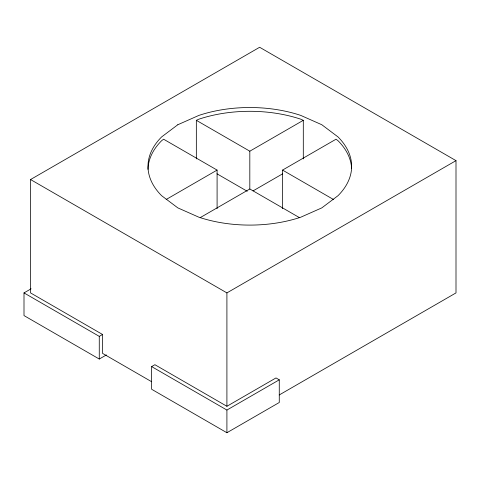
<?xml version="1.0" encoding="UTF-8"?>
<svg xmlns="http://www.w3.org/2000/svg" width="480" height="480" viewBox="0 0 480 480"><rect width="100%" height="100%" fill="white"/><g stroke="black" fill="none" stroke-linecap="round" stroke-linejoin="round"><path stroke-width="0.72" d="M151.674 381.738L102.546 353.37L102.546 334.476L30.546 292.908L30.546 179.538L259.638 47.268L456 160.638L456 292.908L279.24 394.962M166.188 199.476L217.092 170.088L217.092 208.686M196.338 158.916L196.338 120.318L249.816 151.194L303.3 120.318L303.3 158.916M106.386 354.936L99.27 359.04L24 315.582L24 292.908L31.11 288.798M200.202 217.626L249.816 188.982L299.436 217.626M282.546 208.686L282.546 170.088L336.03 139.212L337.998 140.694A101.826 58.788 0 0 1 351.612 168.636M253.038 190.902L282.678 173.79M24 292.908L99.27 336.366L102.546 334.476M30.546 179.538L226.908 292.902L456 160.638M151.638 366.594L154.908 364.71L226.908 406.278L276 377.934L279.27 379.824L279.27 402.498L226.908 432.732L151.638 389.268L151.638 366.594L226.908 410.052L279.27 379.824M196.338 120.318L198.906 119.178A101.826 58.788 0 0 1 300.732 119.178L303.3 120.318M282.546 170.088L333.45 199.476M217.092 170.088L163.608 139.212L161.634 140.694A101.826 58.788 0 0 0 148.002 169.362M216.954 173.79L247.242 191.274M249.816 151.194L249.816 189.048M226.908 292.902L226.908 406.278M226.908 410.052L226.908 432.732M99.27 336.366L99.27 359.04M177.816 124.74L161.634 136.914A101.826 58.788 0 0 0 161.634 195.702L177.816 207.876L198.906 217.218A101.826 58.788 0 0 0 300.732 217.218L321.816 207.876L337.998 195.702A101.826 58.788 0 0 0 337.998 136.914L321.816 124.74L300.732 115.398A101.826 58.788 0 0 0 198.906 115.398L177.816 124.74"/></g></svg>
